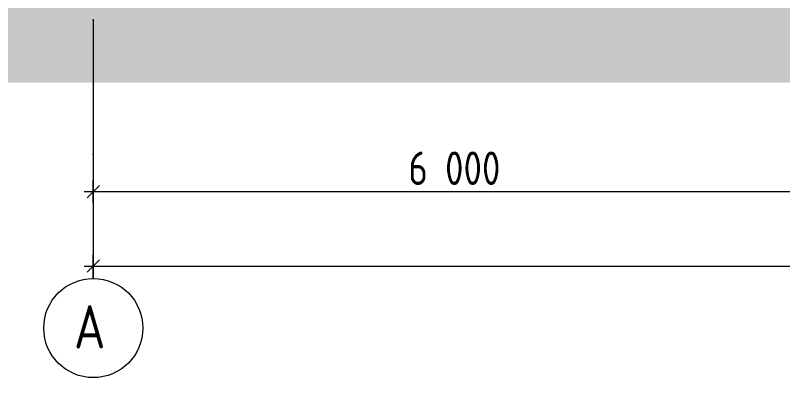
# Model space of a CAD drawing. Header units: millimetres. Extents: x 34668 to 196414, y -30276 to 15801.
# Drawn here: x 172088 to 178282, y -30276 to -27354 of the extents above; entities that cross this region are included whole.
import ezdxf
from ezdxf.enums import TextEntityAlignment as Align

# ---------------------------------------------------------------- set-up
doc = ezdxf.new("R2010")
doc.units = ezdxf.units.MM
doc.header["$MEASUREMENT"] = 0
doc.linetypes.add('Штрихштриховая', pattern=[10936.110735, 5291.666508, -2116.666555, 1411.111116, -2116.666555])
doc.layers.add('оси', color=7, linetype='Continuous')
doc.layers.add('размеры внутр', color=7, linetype='Continuous')
for name, color, linetype, lineweight in [('оси_Ном._пера__96', 7, 'Continuous', 13), ('оси_Ном._пера__97', 7, 'Continuous', 20), ('подп стены Инжзащита_Ном._пера__97', 7, 'Continuous', 20), ('размеры внутр_Ном._пера__51', 98, 'Continuous', 50), ('размеры внутр_Ном._пера__96', 7, 'Continuous', 13)]:
    doc.layers.add(name, color=color, linetype=linetype, lineweight=lineweight)
doc.styles.add('СГЕНЕРИР_СТИЛЬ_1', font='gost_2_304-81_type.ttf')
doc.dimstyles.new('СГЕНЕРИР_СТИЛЬ__1', dxfattribs={"dimtxt": 270.000005, "dimasz": 95, "dimexe": 0.18, "dimexo": 0, "dimgap": 0.09, "dimtad": 1, "dimtih": 1, "dimtoh": 1, "dimdec": 0, "dimzin": 0, "dimdsep": 46, "dimtxsty": 'СГЕНЕРИР_СТИЛЬ_1', "dimblk": 'ARROWHEAD_6', "dimblk1": 'ARROWHEAD_6', "dimblk2": 'ARROWHEAD_6', "dimcen": 0.09, "dimclrd": 7, "dimclre": 7, "dimclrt": 98, "dimadec": 0, "dimazin": 0, "dimtfac": 1, "dimtdec": 4, "dimtmove": 0, "dimatfit": 3, "dimfxl": 1, "dimtolj": 1, "dimtzin": 0, "dimarcsym": 0})

# ---------------------------------------------------------------- blocks, each defined once
blk = doc.blocks.new('Стандартный маркер сетки[15]_1', base_point=(172717.7, -18975.7))
at = {"layer": 'оси_Ном._пера__96', "linetype": 'Штрихштриховая'}
for p, q in [((172717.7, -19975.7), (172717.7, -28475.7)), ((172717.7, -28475.7), (172717.7, -29475.7))]:
    blk.add_line(p, q, dxfattribs=at)
blk.add_point((172717.7, -28475.7), dxfattribs=at)
blk.add_point((172717.7, -28475.7), dxfattribs=at)
at = {"layer": 'оси_Ном._пера__97', "linetype": 'Continuous'}
blk.add_circle((172717.7, -29875.7), 400, dxfattribs=at)
at = {"layer": 'оси_Ном._пера__96', "style": 'СГЕНЕРИР_СТИЛЬ_1'}
blk.add_attdef('AC_MarkerText_1', text='', height=350, rotation=360, dxfattribs=at).set_placement((172561.6, -30145.4), align=Align.BOTTOM_LEFT)
blk = doc.blocks.new('*D231', base_point=(115262, -26475.7))
at = {"layer": 'размеры внутр_Ном._пера__96', "linetype": 'Continuous', "transparency": 16777216}
for p, q in [((172767.7, -28725.7), (172667.7, -28825.7)), ((172717.7, -28869.5), (172717.7, -28682)), ((178767.7, -28725.7), (178667.7, -28825.7)), ((178717.7, -28869.5), (178717.7, -28682)), ((172642.7, -28775.7), (172717.7, -28775.7)), ((172717.7, -28775.7), (178717.7, -28775.7))]:
    blk.add_line(p, q, dxfattribs=at)
at = {"layer": 'размеры внутр_Ном._пера__51', "transparency": 16777216, "insert": (175260.8, -28721.7), "char_height": 270, "attachment_point": 7, "style": 'СГЕНЕРИР_СТИЛЬ_1'}
blk.add_mtext('{6\xa0000}', dxfattribs=at)
blk = doc.blocks.new('ARROWHEAD_6')
at = {"color": 0, "linetype": 'Continuous', "lineweight": 0}
for p, q in [((0, 0), (-1, 0)), ((-0.5, -0.5), (0.5, 0.5))]:
    blk.add_line(p, q, dxfattribs=at)
blk = doc.blocks.new('*D236', base_point=(115262, -26475.7))
at = {"layer": 'размеры внутр_Ном._пера__96', "linetype": 'Continuous', "transparency": 16777216}
for p, q in [((172717.7, -29469.5), (172717.7, -29282)), ((187117.7, -29469.5), (187117.7, -29282)), ((172767.7, -29325.7), (172667.7, -29425.7)), ((187067.7, -29425.7), (187167.7, -29325.7)), ((172642.7, -29375.7), (172717.7, -29375.7)), ((172717.7, -29375.7), (187117.7, -29375.7)), ((187117.7, -29375.7), (187192.7, -29375.7))]:
    blk.add_line(p, q, dxfattribs=at)
at = {"layer": 'размеры внутр_Ном._пера__51', "transparency": 16777216, "insert": (179367.9, -29321.7), "char_height": 270, "attachment_point": 7, "style": 'СГЕНЕРИР_СТИЛЬ_1'}
blk.add_mtext('{14\xa0400}', dxfattribs=at)

msp = doc.modelspace()

# ---------------------------------------------------------------- hatches: boundary and pattern name
at = {"layer": 'подп стены Инжзащита_Ном._пера__97', "linetype": 'Continuous'}
h = msp.add_hatch(dxfattribs=at)
h.set_pattern_fill('ГРУНТ_0001', color=256, style=0, pattern_type=2)
h.set_pattern_definition([(45, (115262.05, -26475.72), (-275.7716, 275.7716), []), (45, (115170.1, -26383.8), (-551.543, 551.543), []), (45, (115078.2, -26291.9), (-551.543, 551.543), []), (135, (114986.27, -26199.95), (91.92388, 91.92388), [390, -390])])
h.paths.add_polyline_path([(154746.7, -27301), (154544.3, -28110.6), (154003.9, -27798.5), (154297.1, -26625.7), (172117.7, -26625.7), (172117.7, -27275.7), (187373.1, -27275.7), (187470.6, -27700.5), (187863.8, -27700.5), (187863.8, -27895.6), (171417.5, -27895.6), (171417.5, -27301)])

# ---------------------------------------------------------------- block references
at = {"layer": 'оси', "color": 251, "linetype": 'Continuous', "lineweight": 13}
ref = msp.add_blockref('Стандартный маркер сетки[15]_1', (172717.7, -18975.7), dxfattribs=at)
ref.add_attrib('AC_MarkerText_1', 'А', dxfattribs={"layer": 'оси_Ном._пера__96', "color": 7, "linetype": 'Continuous', "lineweight": 13, "height": 350, "rotation": 360, "style": 'СГЕНЕРИР_СТИЛЬ_1'}).set_placement((172561.6, -30145.4), align=Align.BOTTOM_LEFT)

# ---------------------------------------------------------------- dimensions: what is measured, and where the dimension line sits
at = {"layer": 'размеры внутр', "linetype": 'Continuous'}
for base, p1, p2, picture, middle in [((178717.7, -28775.7), (172717.7, -28775.7), (178717.7, -28775.7), '*D231', (175722.5, -28586.7)), ((187117.7, -29375.7), (172717.7, -29375.7), (187117.7, -29375.7), '*D236', (179932, -29186.7))]:
    dim = msp.add_linear_dim(base=base, p1=p1, p2=p2, dimstyle='СГЕНЕРИР_СТИЛЬ__1', dxfattribs=at)
    dim.commit()
    dim.dimension.update_dxf_attribs({"geometry": picture, "text_midpoint": middle, "dimtype": 160})

doc.saveas('drawing.dxf')
